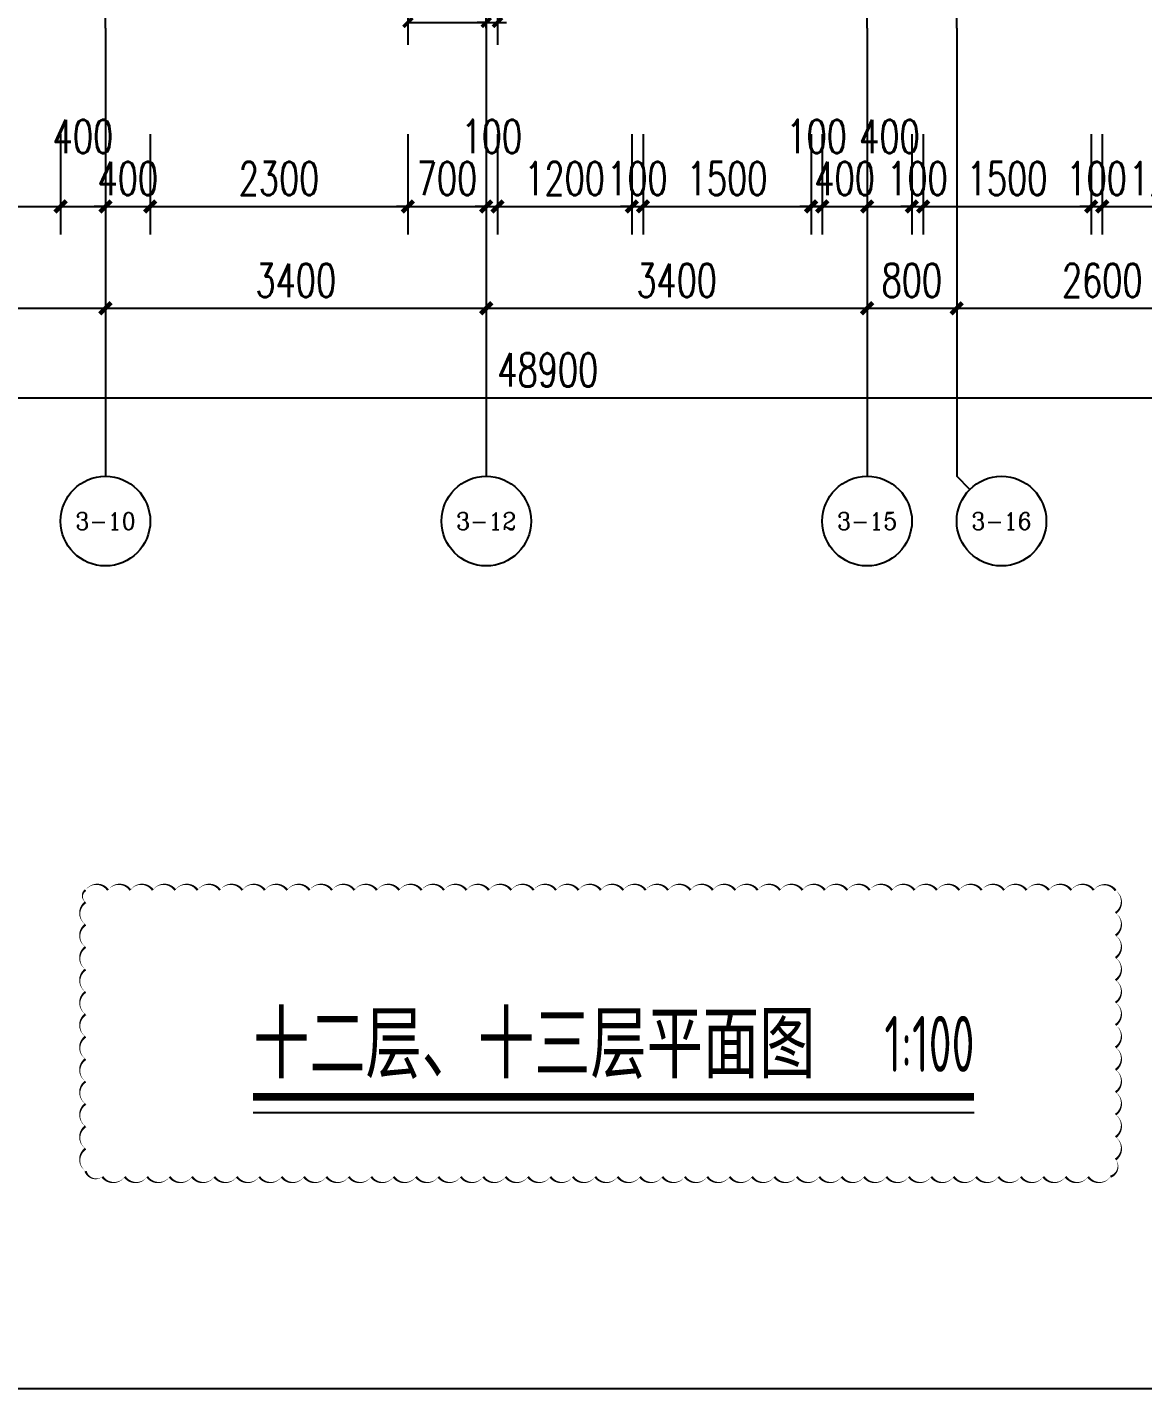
# Model space of a CAD drawing. Extents: x -129588 to 17450, y 1144 to 109436.
# Drawn here: x -24412 to -14453, y 1144 to 13299 of the extents above; entities that cross this region are included whole.
import ezdxf
from ezdxf.enums import TextEntityAlignment as Align

# ---------------------------------------------------------------- set-up
doc = ezdxf.new("R2010")
doc.units = 0
doc.header["$LTSCALE"] = 1000
doc.header["$MEASUREMENT"] = 0
for name, color, linetype in [('A-第三道尺寸线', 105, 'Continuous'), ('AXIS', 3, 'Continuous'), ('AXIS_TEXT', 7, 'Continuous'), ('DIM_SYMB', 3, 'Continuous'), ('DOTE', 16, 'Continuous'), ('PUB_TEXT', 7, 'Continuous')]:
    doc.layers.add(name, color=color, linetype=linetype)
doc.layers.add('A-第四道尺寸线(线脚尺寸)', color=105, linetype='Continuous', lineweight=5)
doc.layers.add('Q0408', color=131, linetype='Continuous', plot=False)
doc.styles.add('_TCH_AXIS', font='COMPLEX', dxfattribs={"bigfont": 'GBCBIG'})
doc.styles.add('_TCH_DIM_T3', font='SIMPLEX.shx', dxfattribs={"width": 0.705882, "bigfont": 'GBCBIG.shx'})
doc.styles.add('COMPLEX', font='COMPLEX')
doc.styles.get("Standard").update_dxf_attribs({"font": 'gbenor.shx', "width": 0.7, "bigfont": 'gbcbig.shx'})
doc.styles.add('黑体', font='simhei.ttf', dxfattribs={"width": 0.7})
doc.dimstyles.new('_TCH_ARCH&&100', dxfattribs={"dimtxt": 297.5, "dimasz": 100, "dimexe": 250, "dimexo": 300, "dimgap": 100, "dimtad": 1, "dimdec": 0, "dimzin": 0, "dimdsep": 46, "dimtxsty": '_TCH_DIM_T3', "dimblk": 'ARCHTICK', "dimcen": 0.09, "dimclrt": 7, "dimazin": 2, "dimtfac": 1, "dimtdec": 0, "dimtix": 1, "dimtmove": 2, "dimatfit": 3, "dimfxl": 0, "dimtolj": 1, "dimtzin": 0, "dimarcsym": 0})
doc.dimstyles.new('_TCH_ARCH&&80', dxfattribs={"dimtxt": 238, "dimasz": 80, "dimexe": 200, "dimexo": 240, "dimgap": 80, "dimtad": 1, "dimdec": 0, "dimzin": 0, "dimdsep": 46, "dimtxsty": '_TCH_DIM_T3', "dimblk": 'ARCHTICK', "dimcen": 0.09, "dimclrt": 7, "dimazin": 2, "dimtfac": 1, "dimtdec": 0, "dimtix": 1, "dimtmove": 2, "dimatfit": 3, "dimfxl": 0, "dimtolj": 1, "dimtzin": 0, "dimarcsym": 0})

# ---------------------------------------------------------------- blocks, each defined once
blk = doc.blocks.new('zhouxianssceng0329')
at = {"layer": 'DOTE'}
for p, q in [((-23714, 132090), (-23714, 156469)), ((-20314, 132090), (-20314, 143398)), ((-16914, 132090), (-16914, 143398)), ((-16114, 132090), (-16114, 143398))]:
    blk.add_line(p, q, dxfattribs=at)
blk = doc.blocks.new('_ArchTick')
at = {"color": 0, "linetype": 'ByBlock', "const_width": 0.4}
blk.add_lwpolyline([(-0.5, -0.5), (0.5, 0.5)], dxfattribs=at)
blk = doc.blocks.new('*D1627')
at = {"layer": 'A-第四道尺寸线(线脚尺寸)', "color": 0, "lineweight": -2, "transparency": 16777216}
for p, q in [((-20314, 13758), (-20314, 13142)), ((-20214, 13758), (-20214, 13142)), ((-20314, 13342), (-20394, 13342)), ((-20314, 13342), (-20214, 13342)), ((-20214, 13342), (-20134, 13342))]:
    blk.add_line(p, q, dxfattribs=at)
at = {"layer": 'Defpoints', "color": 0, "transparency": 16777216}
for p in [(-20314, 13998), (-20214, 13998), (-20214, 13342)]:
    blk.add_point(p, dxfattribs=at)
at = {"layer": 'A-第四道尺寸线(线脚尺寸)', "color": 0, "lineweight": -2, "transparency": 16777216, "xscale": 80, "yscale": 80, "zscale": 80}
blk.add_blockref('_ArchTick', (-20314, 13342), dxfattribs=at)
at = {"layer": 'A-第四道尺寸线(线脚尺寸)', "color": 0, "lineweight": -2, "transparency": 16777216, "xscale": 80, "yscale": 80, "zscale": 80, "rotation": 180}
blk.add_blockref('_ArchTick', (-20214, 13342), dxfattribs=at)
at = {"layer": 'A-第四道尺寸线(线脚尺寸)', "color": 7, "transparency": 16777216, "insert": (-19994, 13562), "char_height": 238, "attachment_point": 5, "style": '_TCH_DIM_T3'}
blk.add_mtext('\\A1;100', dxfattribs=at)
blk = doc.blocks.new('*D1628')
at = {"layer": 'A-第四道尺寸线(线脚尺寸)', "color": 0, "lineweight": -2, "transparency": 16777216}
for p, q in [((-21014, 13758), (-21014, 13142)), ((-20314, 13758), (-20314, 13142)), ((-21014, 13342), (-20314, 13342))]:
    blk.add_line(p, q, dxfattribs=at)
at = {"layer": 'Defpoints', "color": 0, "transparency": 16777216}
for p in [(-21014, 13998), (-20314, 13998), (-20314, 13342)]:
    blk.add_point(p, dxfattribs=at)
at = {"layer": 'A-第四道尺寸线(线脚尺寸)', "color": 0, "lineweight": -2, "transparency": 16777216, "xscale": 80, "yscale": 80, "zscale": 80, "rotation": 180}
blk.add_blockref('_ArchTick', (-21014, 13342), dxfattribs=at)
at = {"layer": 'A-第四道尺寸线(线脚尺寸)', "color": 0, "lineweight": -2, "transparency": 16777216, "xscale": 80, "yscale": 80, "zscale": 80}
blk.add_blockref('_ArchTick', (-20314, 13342), dxfattribs=at)
at = {"layer": 'A-第四道尺寸线(线脚尺寸)', "color": 7, "transparency": 16777216, "insert": (-20664, 13541), "char_height": 238, "attachment_point": 5, "style": '_TCH_DIM_T3'}
blk.add_mtext('\\A1;700', dxfattribs=at)
blk = doc.blocks.new('*D565')
at = {"layer": 'A-第三道尺寸线', "color": 0, "lineweight": -2, "transparency": 16777216}
for p, q in [((-14814, 12343), (-14814, 11449)), ((-13614, 12343), (-13614, 11449)), ((-14814, 11699), (-13614, 11699))]:
    blk.add_line(p, q, dxfattribs=at)
at = {"layer": 'Defpoints', "color": 0, "transparency": 16777216}
for p in [(-14814, 12643), (-13614, 12643), (-13614, 11699)]:
    blk.add_point(p, dxfattribs=at)
at = {"layer": 'A-第三道尺寸线', "color": 0, "lineweight": -2, "transparency": 16777216, "xscale": 100, "yscale": 100, "zscale": 100, "rotation": 180}
blk.add_blockref('_ArchTick', (-14814, 11699), dxfattribs=at)
at = {"layer": 'A-第三道尺寸线', "color": 0, "lineweight": -2, "transparency": 16777216, "xscale": 100, "yscale": 100, "zscale": 100}
blk.add_blockref('_ArchTick', (-13614, 11699), dxfattribs=at)
at = {"layer": 'A-第三道尺寸线', "color": 7, "transparency": 16777216, "insert": (-14214, 11948), "char_height": 297.5, "attachment_point": 5, "style": '_TCH_DIM_T3'}
blk.add_mtext('\\A1;1200', dxfattribs=at)
blk = doc.blocks.new('*D566')
at = {"layer": 'A-第三道尺寸线', "color": 0, "lineweight": -2, "transparency": 16777216}
for p, q in [((-14914, 12343), (-14914, 11449)), ((-14814, 12343), (-14814, 11449)), ((-14914, 11699), (-15014, 11699)), ((-14914, 11699), (-14814, 11699)), ((-14814, 11699), (-14714, 11699))]:
    blk.add_line(p, q, dxfattribs=at)
at = {"layer": 'Defpoints', "color": 0, "transparency": 16777216}
for p in [(-14914, 12643), (-14814, 12643), (-14814, 11699)]:
    blk.add_point(p, dxfattribs=at)
at = {"layer": 'A-第三道尺寸线', "color": 0, "lineweight": -2, "transparency": 16777216, "xscale": 100, "yscale": 100, "zscale": 100}
blk.add_blockref('_ArchTick', (-14914, 11699), dxfattribs=at)
at = {"layer": 'A-第三道尺寸线', "color": 0, "lineweight": -2, "transparency": 16777216, "xscale": 100, "yscale": 100, "zscale": 100, "rotation": 180}
blk.add_blockref('_ArchTick', (-14814, 11699), dxfattribs=at)
at = {"layer": 'A-第三道尺寸线', "color": 7, "transparency": 16777216, "insert": (-14864, 11948), "char_height": 297.5, "attachment_point": 5, "style": '_TCH_DIM_T3'}
blk.add_mtext('\\A1;100', dxfattribs=at)
blk = doc.blocks.new('*D567')
at = {"layer": 'A-第三道尺寸线', "color": 0, "lineweight": -2, "transparency": 16777216}
for p, q in [((-16414, 12343), (-16414, 11449)), ((-14914, 12343), (-14914, 11449)), ((-16414, 11699), (-14914, 11699))]:
    blk.add_line(p, q, dxfattribs=at)
at = {"layer": 'Defpoints', "color": 0, "transparency": 16777216}
for p in [(-16414, 12643), (-14914, 12643), (-14914, 11699)]:
    blk.add_point(p, dxfattribs=at)
at = {"layer": 'A-第三道尺寸线', "color": 0, "lineweight": -2, "transparency": 16777216, "xscale": 100, "yscale": 100, "zscale": 100, "rotation": 180}
blk.add_blockref('_ArchTick', (-16414, 11699), dxfattribs=at)
at = {"layer": 'A-第三道尺寸线', "color": 0, "lineweight": -2, "transparency": 16777216, "xscale": 100, "yscale": 100, "zscale": 100}
blk.add_blockref('_ArchTick', (-14914, 11699), dxfattribs=at)
at = {"layer": 'A-第三道尺寸线', "color": 7, "transparency": 16777216, "insert": (-15664, 11948), "char_height": 297.5, "attachment_point": 5, "style": '_TCH_DIM_T3'}
blk.add_mtext('\\A1;1500', dxfattribs=at)
blk = doc.blocks.new('*D568')
at = {"layer": 'A-第三道尺寸线', "color": 0, "lineweight": -2, "transparency": 16777216}
for p, q in [((-16514, 12343), (-16514, 11449)), ((-16414, 12343), (-16414, 11449)), ((-16514, 11699), (-16614, 11699)), ((-16514, 11699), (-16414, 11699)), ((-16414, 11699), (-16314, 11699))]:
    blk.add_line(p, q, dxfattribs=at)
at = {"layer": 'Defpoints', "color": 0, "transparency": 16777216}
for p in [(-16514, 12643), (-16414, 12643), (-16414, 11699)]:
    blk.add_point(p, dxfattribs=at)
at = {"layer": 'A-第三道尺寸线', "color": 0, "lineweight": -2, "transparency": 16777216, "xscale": 100, "yscale": 100, "zscale": 100}
blk.add_blockref('_ArchTick', (-16514, 11699), dxfattribs=at)
at = {"layer": 'A-第三道尺寸线', "color": 0, "lineweight": -2, "transparency": 16777216, "xscale": 100, "yscale": 100, "zscale": 100, "rotation": 180}
blk.add_blockref('_ArchTick', (-16414, 11699), dxfattribs=at)
at = {"layer": 'A-第三道尺寸线', "color": 7, "transparency": 16777216, "insert": (-16464, 11948), "char_height": 297.5, "attachment_point": 5, "style": '_TCH_DIM_T3'}
blk.add_mtext('\\A1;100', dxfattribs=at)
blk = doc.blocks.new('*D569')
at = {"layer": 'A-第三道尺寸线', "color": 0, "lineweight": -2, "transparency": 16777216}
for p, q in [((-16914, 12343), (-16914, 11449)), ((-16514, 12343), (-16514, 11449)), ((-16914, 11699), (-16514, 11699))]:
    blk.add_line(p, q, dxfattribs=at)
at = {"layer": 'Defpoints', "color": 0, "transparency": 16777216}
for p in [(-16914, 12643), (-16514, 12643), (-16514, 11699)]:
    blk.add_point(p, dxfattribs=at)
at = {"layer": 'A-第三道尺寸线', "color": 0, "lineweight": -2, "transparency": 16777216, "xscale": 100, "yscale": 100, "zscale": 100, "rotation": 180}
blk.add_blockref('_ArchTick', (-16914, 11699), dxfattribs=at)
at = {"layer": 'A-第三道尺寸线', "color": 0, "lineweight": -2, "transparency": 16777216, "xscale": 100, "yscale": 100, "zscale": 100}
blk.add_blockref('_ArchTick', (-16514, 11699), dxfattribs=at)
at = {"layer": 'A-第三道尺寸线', "color": 7, "transparency": 16777216, "insert": (-16714, 12324), "char_height": 297.5, "attachment_point": 5, "style": '_TCH_DIM_T3'}
blk.add_mtext('\\A1;400', dxfattribs=at)
blk = doc.blocks.new('*D570')
at = {"layer": 'A-第三道尺寸线', "color": 0, "lineweight": -2, "transparency": 16777216}
for p, q in [((-17314, 12343), (-17314, 11449)), ((-16914, 12343), (-16914, 11449)), ((-17314, 11699), (-17414, 11699)), ((-17314, 11699), (-16914, 11699)), ((-16914, 11699), (-16814, 11699))]:
    blk.add_line(p, q, dxfattribs=at)
at = {"layer": 'Defpoints', "color": 0, "transparency": 16777216}
for p in [(-17314, 12643), (-16914, 12643), (-16914, 11699)]:
    blk.add_point(p, dxfattribs=at)
at = {"layer": 'A-第三道尺寸线', "color": 0, "lineweight": -2, "transparency": 16777216, "xscale": 100, "yscale": 100, "zscale": 100}
blk.add_blockref('_ArchTick', (-17314, 11699), dxfattribs=at)
at = {"layer": 'A-第三道尺寸线', "color": 0, "lineweight": -2, "transparency": 16777216, "xscale": 100, "yscale": 100, "zscale": 100, "rotation": 180}
blk.add_blockref('_ArchTick', (-16914, 11699), dxfattribs=at)
at = {"layer": 'A-第三道尺寸线', "color": 7, "transparency": 16777216, "insert": (-17114, 11948), "char_height": 297.5, "attachment_point": 5, "style": '_TCH_DIM_T3'}
blk.add_mtext('\\A1;400', dxfattribs=at)
blk = doc.blocks.new('*D571')
at = {"layer": 'A-第三道尺寸线', "color": 0, "lineweight": -2, "transparency": 16777216}
for p, q in [((-17414, 12343), (-17414, 11449)), ((-17314, 12343), (-17314, 11449)), ((-17414, 11699), (-17514, 11699)), ((-17414, 11699), (-17314, 11699)), ((-17314, 11699), (-17214, 11699))]:
    blk.add_line(p, q, dxfattribs=at)
at = {"layer": 'Defpoints', "color": 0, "transparency": 16777216}
for p in [(-17414, 12643), (-17314, 12643), (-17314, 11699)]:
    blk.add_point(p, dxfattribs=at)
at = {"layer": 'A-第三道尺寸线', "color": 0, "lineweight": -2, "transparency": 16777216, "xscale": 100, "yscale": 100, "zscale": 100}
blk.add_blockref('_ArchTick', (-17414, 11699), dxfattribs=at)
at = {"layer": 'A-第三道尺寸线', "color": 0, "lineweight": -2, "transparency": 16777216, "xscale": 100, "yscale": 100, "zscale": 100, "rotation": 180}
blk.add_blockref('_ArchTick', (-17314, 11699), dxfattribs=at)
at = {"layer": 'A-第三道尺寸线', "color": 7, "transparency": 16777216, "insert": (-17364, 12324), "char_height": 297.5, "attachment_point": 5, "style": '_TCH_DIM_T3'}
blk.add_mtext('\\A1;100', dxfattribs=at)
blk = doc.blocks.new('*D572')
at = {"layer": 'A-第三道尺寸线', "color": 0, "lineweight": -2, "transparency": 16777216}
for p, q in [((-18914, 12343), (-18914, 11449)), ((-17414, 12343), (-17414, 11449)), ((-18914, 11699), (-17414, 11699))]:
    blk.add_line(p, q, dxfattribs=at)
at = {"layer": 'Defpoints', "color": 0, "transparency": 16777216}
for p in [(-18914, 12643), (-17414, 12643), (-17414, 11699)]:
    blk.add_point(p, dxfattribs=at)
at = {"layer": 'A-第三道尺寸线', "color": 0, "lineweight": -2, "transparency": 16777216, "xscale": 100, "yscale": 100, "zscale": 100, "rotation": 180}
blk.add_blockref('_ArchTick', (-18914, 11699), dxfattribs=at)
at = {"layer": 'A-第三道尺寸线', "color": 0, "lineweight": -2, "transparency": 16777216, "xscale": 100, "yscale": 100, "zscale": 100}
blk.add_blockref('_ArchTick', (-17414, 11699), dxfattribs=at)
at = {"layer": 'A-第三道尺寸线', "color": 7, "transparency": 16777216, "insert": (-18164, 11948), "char_height": 297.5, "attachment_point": 5, "style": '_TCH_DIM_T3'}
blk.add_mtext('\\A1;1500', dxfattribs=at)
blk = doc.blocks.new('*D573')
at = {"layer": 'A-第三道尺寸线', "color": 0, "lineweight": -2, "transparency": 16777216}
for p, q in [((-19014, 12343), (-19014, 11449)), ((-18914, 12343), (-18914, 11449)), ((-19014, 11699), (-19114, 11699)), ((-19014, 11699), (-18914, 11699)), ((-18914, 11699), (-18814, 11699))]:
    blk.add_line(p, q, dxfattribs=at)
at = {"layer": 'Defpoints', "color": 0, "transparency": 16777216}
for p in [(-19014, 12643), (-18914, 12643), (-18914, 11699)]:
    blk.add_point(p, dxfattribs=at)
at = {"layer": 'A-第三道尺寸线', "color": 0, "lineweight": -2, "transparency": 16777216, "xscale": 100, "yscale": 100, "zscale": 100}
blk.add_blockref('_ArchTick', (-19014, 11699), dxfattribs=at)
at = {"layer": 'A-第三道尺寸线', "color": 0, "lineweight": -2, "transparency": 16777216, "xscale": 100, "yscale": 100, "zscale": 100, "rotation": 180}
blk.add_blockref('_ArchTick', (-18914, 11699), dxfattribs=at)
at = {"layer": 'A-第三道尺寸线', "color": 7, "transparency": 16777216, "insert": (-18964, 11948), "char_height": 297.5, "attachment_point": 5, "style": '_TCH_DIM_T3'}
blk.add_mtext('\\A1;100', dxfattribs=at)
blk = doc.blocks.new('*D574')
at = {"layer": 'A-第三道尺寸线', "color": 0, "lineweight": -2, "transparency": 16777216}
for p, q in [((-20214, 12343), (-20214, 11449)), ((-19014, 12343), (-19014, 11449)), ((-20214, 11699), (-19014, 11699))]:
    blk.add_line(p, q, dxfattribs=at)
at = {"layer": 'Defpoints', "color": 0, "transparency": 16777216}
for p in [(-20214, 12643), (-19014, 12643), (-19014, 11699)]:
    blk.add_point(p, dxfattribs=at)
at = {"layer": 'A-第三道尺寸线', "color": 0, "lineweight": -2, "transparency": 16777216, "xscale": 100, "yscale": 100, "zscale": 100, "rotation": 180}
blk.add_blockref('_ArchTick', (-20214, 11699), dxfattribs=at)
at = {"layer": 'A-第三道尺寸线', "color": 0, "lineweight": -2, "transparency": 16777216, "xscale": 100, "yscale": 100, "zscale": 100}
blk.add_blockref('_ArchTick', (-19014, 11699), dxfattribs=at)
at = {"layer": 'A-第三道尺寸线', "color": 7, "transparency": 16777216, "insert": (-19614, 11948), "char_height": 297.5, "attachment_point": 5, "style": '_TCH_DIM_T3'}
blk.add_mtext('\\A1;1200', dxfattribs=at)
blk = doc.blocks.new('*D575')
at = {"layer": 'A-第三道尺寸线', "color": 0, "lineweight": -2, "transparency": 16777216}
for p, q in [((-20314, 12343), (-20314, 11449)), ((-20214, 12343), (-20214, 11449)), ((-20314, 11699), (-20414, 11699)), ((-20314, 11699), (-20214, 11699)), ((-20214, 11699), (-20114, 11699))]:
    blk.add_line(p, q, dxfattribs=at)
at = {"layer": 'Defpoints', "color": 0, "transparency": 16777216}
for p in [(-20314, 12643), (-20214, 12643), (-20214, 11699)]:
    blk.add_point(p, dxfattribs=at)
at = {"layer": 'A-第三道尺寸线', "color": 0, "lineweight": -2, "transparency": 16777216, "xscale": 100, "yscale": 100, "zscale": 100}
blk.add_blockref('_ArchTick', (-20314, 11699), dxfattribs=at)
at = {"layer": 'A-第三道尺寸线', "color": 0, "lineweight": -2, "transparency": 16777216, "xscale": 100, "yscale": 100, "zscale": 100, "rotation": 180}
blk.add_blockref('_ArchTick', (-20214, 11699), dxfattribs=at)
at = {"layer": 'A-第三道尺寸线', "color": 7, "transparency": 16777216, "insert": (-20264, 12324), "char_height": 297.5, "attachment_point": 5, "style": '_TCH_DIM_T3'}
blk.add_mtext('\\A1;100', dxfattribs=at)
blk = doc.blocks.new('*D576')
at = {"layer": 'A-第三道尺寸线', "color": 0, "lineweight": -2, "transparency": 16777216}
for p, q in [((-21014, 12343), (-21014, 11449)), ((-20314, 12343), (-20314, 11449)), ((-21014, 11699), (-21114, 11699)), ((-21014, 11699), (-20314, 11699)), ((-20314, 11699), (-20214, 11699))]:
    blk.add_line(p, q, dxfattribs=at)
at = {"layer": 'Defpoints', "color": 0, "transparency": 16777216}
for p in [(-21014, 12643), (-20314, 12643), (-20314, 11699)]:
    blk.add_point(p, dxfattribs=at)
at = {"layer": 'A-第三道尺寸线', "color": 0, "lineweight": -2, "transparency": 16777216, "xscale": 100, "yscale": 100, "zscale": 100}
blk.add_blockref('_ArchTick', (-21014, 11699), dxfattribs=at)
at = {"layer": 'A-第三道尺寸线', "color": 0, "lineweight": -2, "transparency": 16777216, "xscale": 100, "yscale": 100, "zscale": 100, "rotation": 180}
blk.add_blockref('_ArchTick', (-20314, 11699), dxfattribs=at)
at = {"layer": 'A-第三道尺寸线', "color": 7, "transparency": 16777216, "insert": (-20664, 11948), "char_height": 297.5, "attachment_point": 5, "style": '_TCH_DIM_T3'}
blk.add_mtext('\\A1;700', dxfattribs=at)
blk = doc.blocks.new('*D577')
at = {"layer": 'A-第三道尺寸线', "color": 0, "lineweight": -2, "transparency": 16777216}
for p, q in [((-23314, 12343), (-23314, 11449)), ((-21014, 12343), (-21014, 11449)), ((-23314, 11699), (-21014, 11699))]:
    blk.add_line(p, q, dxfattribs=at)
at = {"layer": 'Defpoints', "color": 0, "transparency": 16777216}
for p in [(-23314, 12643), (-21014, 12643), (-21014, 11699)]:
    blk.add_point(p, dxfattribs=at)
at = {"layer": 'A-第三道尺寸线', "color": 0, "lineweight": -2, "transparency": 16777216, "xscale": 100, "yscale": 100, "zscale": 100, "rotation": 180}
blk.add_blockref('_ArchTick', (-23314, 11699), dxfattribs=at)
at = {"layer": 'A-第三道尺寸线', "color": 0, "lineweight": -2, "transparency": 16777216, "xscale": 100, "yscale": 100, "zscale": 100}
blk.add_blockref('_ArchTick', (-21014, 11699), dxfattribs=at)
at = {"layer": 'A-第三道尺寸线', "color": 7, "transparency": 16777216, "insert": (-22164, 11948), "char_height": 297.5, "attachment_point": 5, "style": '_TCH_DIM_T3'}
blk.add_mtext('\\A1;2300', dxfattribs=at)
blk = doc.blocks.new('*D578')
at = {"layer": 'A-第三道尺寸线', "color": 0, "lineweight": -2, "transparency": 16777216}
for p, q in [((-23714, 12343), (-23714, 11449)), ((-23314, 12343), (-23314, 11449)), ((-23714, 11699), (-23814, 11699)), ((-23714, 11699), (-23314, 11699)), ((-23314, 11699), (-23214, 11699))]:
    blk.add_line(p, q, dxfattribs=at)
at = {"layer": 'Defpoints', "color": 0, "transparency": 16777216}
for p in [(-23714, 12643), (-23314, 12643), (-23314, 11699)]:
    blk.add_point(p, dxfattribs=at)
at = {"layer": 'A-第三道尺寸线', "color": 0, "lineweight": -2, "transparency": 16777216, "xscale": 100, "yscale": 100, "zscale": 100}
blk.add_blockref('_ArchTick', (-23714, 11699), dxfattribs=at)
at = {"layer": 'A-第三道尺寸线', "color": 0, "lineweight": -2, "transparency": 16777216, "xscale": 100, "yscale": 100, "zscale": 100, "rotation": 180}
blk.add_blockref('_ArchTick', (-23314, 11699), dxfattribs=at)
at = {"layer": 'A-第三道尺寸线', "color": 7, "transparency": 16777216, "insert": (-23514, 11948), "char_height": 297.5, "attachment_point": 5, "style": '_TCH_DIM_T3'}
blk.add_mtext('\\A1;400', dxfattribs=at)
blk = doc.blocks.new('*D579')
at = {"layer": 'A-第三道尺寸线', "color": 0, "lineweight": -2, "transparency": 16777216}
for p, q in [((-24114, 12343), (-24114, 11449)), ((-23714, 12343), (-23714, 11449)), ((-24114, 11699), (-23714, 11699))]:
    blk.add_line(p, q, dxfattribs=at)
at = {"layer": 'Defpoints', "color": 0, "transparency": 16777216}
for p in [(-24114, 12643), (-23714, 12643), (-23714, 11699)]:
    blk.add_point(p, dxfattribs=at)
at = {"layer": 'A-第三道尺寸线', "color": 0, "lineweight": -2, "transparency": 16777216, "xscale": 100, "yscale": 100, "zscale": 100, "rotation": 180}
blk.add_blockref('_ArchTick', (-24114, 11699), dxfattribs=at)
at = {"layer": 'A-第三道尺寸线', "color": 0, "lineweight": -2, "transparency": 16777216, "xscale": 100, "yscale": 100, "zscale": 100}
blk.add_blockref('_ArchTick', (-23714, 11699), dxfattribs=at)
at = {"layer": 'A-第三道尺寸线', "color": 7, "transparency": 16777216, "insert": (-23914, 12324), "char_height": 297.5, "attachment_point": 5, "style": '_TCH_DIM_T3'}
blk.add_mtext('\\A1;400', dxfattribs=at)
blk = doc.blocks.new('*D580')
at = {"layer": 'A-第三道尺寸线', "color": 0, "lineweight": -2, "transparency": 16777216}
for p, q in [((-26414, 12343), (-26414, 11449)), ((-24114, 12343), (-24114, 11449)), ((-26414, 11699), (-24114, 11699))]:
    blk.add_line(p, q, dxfattribs=at)
at = {"layer": 'Defpoints', "color": 0, "transparency": 16777216}
for p in [(-26414, 12643), (-24114, 12643), (-24114, 11699)]:
    blk.add_point(p, dxfattribs=at)
at = {"layer": 'A-第三道尺寸线', "color": 0, "lineweight": -2, "transparency": 16777216, "xscale": 100, "yscale": 100, "zscale": 100, "rotation": 180}
blk.add_blockref('_ArchTick', (-26414, 11699), dxfattribs=at)
at = {"layer": 'A-第三道尺寸线', "color": 0, "lineweight": -2, "transparency": 16777216, "xscale": 100, "yscale": 100, "zscale": 100}
blk.add_blockref('_ArchTick', (-24114, 11699), dxfattribs=at)
at = {"layer": 'A-第三道尺寸线', "color": 7, "transparency": 16777216, "insert": (-25264, 11948), "char_height": 297.5, "attachment_point": 5, "style": '_TCH_DIM_T3'}
blk.add_mtext('\\A1;2300', dxfattribs=at)
blk = doc.blocks.new('*D961')
at = {"layer": 'AXIS', "color": 0, "lineweight": -2, "transparency": 16777216}
for p, q in [((-27114, 12990), (-27114, 10540)), ((-23714, 12990), (-23714, 10540)), ((-27114, 10790), (-23714, 10790))]:
    blk.add_line(p, q, dxfattribs=at)
at = {"layer": 'Defpoints', "color": 0, "transparency": 16777216}
for p in [(-27114, 13290), (-23714, 13290), (-23714, 10790)]:
    blk.add_point(p, dxfattribs=at)
at = {"layer": 'AXIS', "color": 0, "lineweight": -2, "transparency": 16777216, "xscale": 100, "yscale": 100, "zscale": 100, "rotation": 180}
blk.add_blockref('_ArchTick', (-27114, 10790), dxfattribs=at)
at = {"layer": 'AXIS', "color": 0, "lineweight": -2, "transparency": 16777216, "xscale": 100, "yscale": 100, "zscale": 100}
blk.add_blockref('_ArchTick', (-23714, 10790), dxfattribs=at)
at = {"layer": 'AXIS', "color": 7, "transparency": 16777216, "insert": (-25414, 11039), "char_height": 297.5, "attachment_point": 5, "style": '_TCH_DIM_T3'}
blk.add_mtext('\\A1;3400', dxfattribs=at)
blk = doc.blocks.new('*D962')
at = {"layer": 'AXIS', "color": 0, "lineweight": -2, "transparency": 16777216}
for p, q in [((-23714, 12990), (-23714, 10540)), ((-20314, 12990), (-20314, 10540)), ((-23714, 10790), (-20314, 10790))]:
    blk.add_line(p, q, dxfattribs=at)
at = {"layer": 'Defpoints', "color": 0, "transparency": 16777216}
for p in [(-23714, 13290), (-20314, 13290), (-20314, 10790)]:
    blk.add_point(p, dxfattribs=at)
at = {"layer": 'AXIS', "color": 0, "lineweight": -2, "transparency": 16777216, "xscale": 100, "yscale": 100, "zscale": 100, "rotation": 180}
blk.add_blockref('_ArchTick', (-23714, 10790), dxfattribs=at)
at = {"layer": 'AXIS', "color": 0, "lineweight": -2, "transparency": 16777216, "xscale": 100, "yscale": 100, "zscale": 100}
blk.add_blockref('_ArchTick', (-20314, 10790), dxfattribs=at)
at = {"layer": 'AXIS', "color": 7, "transparency": 16777216, "insert": (-22014, 11039), "char_height": 297.5, "attachment_point": 5, "style": '_TCH_DIM_T3'}
blk.add_mtext('\\A1;3400', dxfattribs=at)
blk = doc.blocks.new('*D963')
at = {"layer": 'AXIS', "color": 0, "lineweight": -2, "transparency": 16777216}
for p, q in [((-20314, 12990), (-20314, 10540)), ((-16914, 12990), (-16914, 10540)), ((-20314, 10790), (-16914, 10790))]:
    blk.add_line(p, q, dxfattribs=at)
at = {"layer": 'Defpoints', "color": 0, "transparency": 16777216}
for p in [(-20314, 13290), (-16914, 13290), (-16914, 10790)]:
    blk.add_point(p, dxfattribs=at)
at = {"layer": 'AXIS', "color": 0, "lineweight": -2, "transparency": 16777216, "xscale": 100, "yscale": 100, "zscale": 100, "rotation": 180}
blk.add_blockref('_ArchTick', (-20314, 10790), dxfattribs=at)
at = {"layer": 'AXIS', "color": 0, "lineweight": -2, "transparency": 16777216, "xscale": 100, "yscale": 100, "zscale": 100}
blk.add_blockref('_ArchTick', (-16914, 10790), dxfattribs=at)
at = {"layer": 'AXIS', "color": 7, "transparency": 16777216, "insert": (-18614, 11039), "char_height": 297.5, "attachment_point": 5, "style": '_TCH_DIM_T3'}
blk.add_mtext('\\A1;3400', dxfattribs=at)
blk = doc.blocks.new('*D964')
at = {"layer": 'AXIS', "color": 0, "lineweight": -2, "transparency": 16777216}
for p, q in [((-16914, 12990), (-16914, 10540)), ((-16114, 12990), (-16114, 10540)), ((-16914, 10790), (-16114, 10790))]:
    blk.add_line(p, q, dxfattribs=at)
at = {"layer": 'Defpoints', "color": 0, "transparency": 16777216}
for p in [(-16914, 13290), (-16114, 13290), (-16114, 10790)]:
    blk.add_point(p, dxfattribs=at)
at = {"layer": 'AXIS', "color": 0, "lineweight": -2, "transparency": 16777216, "xscale": 100, "yscale": 100, "zscale": 100, "rotation": 180}
blk.add_blockref('_ArchTick', (-16914, 10790), dxfattribs=at)
at = {"layer": 'AXIS', "color": 0, "lineweight": -2, "transparency": 16777216, "xscale": 100, "yscale": 100, "zscale": 100}
blk.add_blockref('_ArchTick', (-16114, 10790), dxfattribs=at)
at = {"layer": 'AXIS', "color": 7, "transparency": 16777216, "insert": (-16514, 11039), "char_height": 297.5, "attachment_point": 5, "style": '_TCH_DIM_T3'}
blk.add_mtext('\\A1;800', dxfattribs=at)
blk = doc.blocks.new('*D965')
at = {"layer": 'AXIS', "color": 0, "lineweight": -2, "transparency": 16777216}
for p, q in [((-16114, 12990), (-16114, 10540)), ((-13514, 12990), (-13514, 10540)), ((-16114, 10790), (-13514, 10790))]:
    blk.add_line(p, q, dxfattribs=at)
at = {"layer": 'Defpoints', "color": 0, "transparency": 16777216}
for p in [(-16114, 13290), (-13514, 13290), (-13514, 10790)]:
    blk.add_point(p, dxfattribs=at)
at = {"layer": 'AXIS', "color": 0, "lineweight": -2, "transparency": 16777216, "xscale": 100, "yscale": 100, "zscale": 100, "rotation": 180}
blk.add_blockref('_ArchTick', (-16114, 10790), dxfattribs=at)
at = {"layer": 'AXIS', "color": 0, "lineweight": -2, "transparency": 16777216, "xscale": 100, "yscale": 100, "zscale": 100}
blk.add_blockref('_ArchTick', (-13514, 10790), dxfattribs=at)
at = {"layer": 'AXIS', "color": 7, "transparency": 16777216, "insert": (-14814, 11039), "char_height": 297.5, "attachment_point": 5, "style": '_TCH_DIM_T3'}
blk.add_mtext('\\A1;2600', dxfattribs=at)
blk = doc.blocks.new('*D972')
at = {"layer": 'AXIS', "color": 0, "lineweight": -2, "transparency": 16777216}
for p, q in [((-44214, 11149), (-44214, 9740)), ((4686, 11149), (4686, 9740)), ((-44214, 9990), (4686, 9990))]:
    blk.add_line(p, q, dxfattribs=at)
at = {"layer": 'Defpoints', "color": 0, "transparency": 16777216}
for p in [(-44214, 11449), (4686, 11449), (4686, 9990)]:
    blk.add_point(p, dxfattribs=at)
at = {"layer": 'AXIS', "color": 0, "lineweight": -2, "transparency": 16777216, "xscale": 100, "yscale": 100, "zscale": 100, "rotation": 180}
blk.add_blockref('_ArchTick', (-44214, 9990), dxfattribs=at)
at = {"layer": 'AXIS', "color": 0, "lineweight": -2, "transparency": 16777216, "xscale": 100, "yscale": 100, "zscale": 100}
blk.add_blockref('_ArchTick', (4686, 9990), dxfattribs=at)
at = {"layer": 'AXIS', "color": 7, "transparency": 16777216, "insert": (-19764, 10239), "char_height": 297.5, "attachment_point": 5, "style": '_TCH_DIM_T3'}
blk.add_mtext('\\A1;48900', dxfattribs=at)
blk = doc.blocks.new('_AXISO')
blk.add_circle((0, 0), 0.5)
at = {"layer": 'AXIS_TEXT', "style": 'COMPLEX', "width": 1.041667}
blk.add_attdef('A', text='', height=0.56, dxfattribs=at).set_placement((-0.25, -0.28), (0.25, -0.28), align=Align.FIT)
blk = doc.blocks.new('1213fxianjiao0427')
at = {"layer": 'A-第四道尺寸线(线脚尺寸)'}
dim = blk.add_aligned_dim(p1=(-21013.7, 13998.2), p2=(-20313.7, 13998.2), distance=-656.4, dimstyle='_TCH_ARCH&&80', dxfattribs=at)
dim.commit()
dim.dimension.update_dxf_attribs({"geometry": '*D1628', "text_midpoint": (-20663.7, 13540.9)})
dim = blk.add_linear_dim(base=(-20213.7, 13341.9), p1=(-20313.7, 13998.2), p2=(-20213.7, 13998.2), angle=0, dimstyle='_TCH_ARCH&&80', dxfattribs=at)
dim.commit()
dim.dimension.update_dxf_attribs({"geometry": '*D1627', "text_midpoint": (-19993.7, 13561.9), "dimtype": 161})

msp = doc.modelspace()

# ---------------------------------------------------------------- linework, layer by layer
msp.add_lwpolyline([(-57443, 55290), (17450, 55290), (17450, 1144.5), (-57443, 1144.5)], close=True)
at = {"layer": 'AXIS'}
for p, q in [((-23713.7, 13289.9), (-23713.7, 9289.9)), ((-20313.7, 13289.9), (-20313.7, 9289.9)), ((-16913.7, 13289.9), (-16913.7, 9289.9)), ((-16113.7, 13289.9), (-16113.7, 9289.9)), ((-15996.6, 9172.7), (-16113.7, 9289.9))]:
    msp.add_line(p, q, dxfattribs=at)
at = {"layer": 'DIM_SYMB', "const_width": 70}
msp.add_lwpolyline([(-22395.5, 3750.6), (-15959, 3750.6)], dxfattribs=at)
at = {"layer": 'DIM_SYMB'}
msp.add_lwpolyline([(-22395.5, 3610.6), (-15959, 3610.6)], dxfattribs=at)
at = {"layer": 'Q0408'}
msp.add_lwpolyline([(-23891, 5595.8, 0, 20, -0.5205671), (-23691, 5595.8, 0, 20, -0.5205671), (-23491, 5595.8, 0, 20, -0.5205671), (-23291, 5595.8, 0, 20, -0.5205671), (-23091, 5595.8, 0, 20, -0.5205671), (-22891, 5595.8, 0, 20, -0.5205671), (-22691, 5595.8, 0, 20, -0.5205671), (-22491, 5595.8, 0, 20, -0.5205671), (-22291, 5595.8, 0, 20, -0.5205671), (-22091, 5595.8, 0, 20, -0.5205671), (-21891, 5595.8, 0, 20, -0.5205671), (-21691, 5595.8, 0, 20, -0.5205671), (-21491, 5595.8, 0, 20, -0.5205671), (-21291, 5595.8, 0, 20, -0.5205671), (-21091, 5595.8, 0, 20, -0.5205671), (-20891, 5595.8, 0, 20, -0.5205671), (-20691, 5595.8, 0, 20, -0.5205671), (-20491, 5595.8, 0, 20, -0.5205671), (-20291, 5595.8, 0, 20, -0.5205671), (-20091, 5595.8, 0, 20, -0.5205671), (-19891, 5595.8, 0, 20, -0.5205671), (-19691, 5595.8, 0, 20, -0.5205671), (-19491, 5595.8, 0, 20, -0.5205671), (-19291, 5595.8, 0, 20, -0.5205671), (-19091, 5595.8, 0, 20, -0.5205671), (-18891, 5595.8, 0, 20, -0.5205671), (-18691, 5595.8, 0, 20, -0.5205671), (-18491, 5595.8, 0, 20, -0.5205671), (-18291, 5595.8, 0, 20, -0.5205671), (-18091, 5595.8, 0, 20, -0.5205671), (-17891, 5595.8, 0, 20, -0.5205671), (-17691, 5595.8, 0, 20, -0.5205671), (-17491, 5595.8, 0, 20, -0.5205671), (-17291, 5595.8, 0, 20, -0.5205671), (-17091, 5595.8, 0, 20, -0.5205671), (-16891, 5595.8, 0, 20, -0.5205671), (-16691, 5595.8, 0, 20, -0.5205671), (-16491, 5595.8, 0, 20, -0.5205671), (-16291, 5595.8, 0, 20, -0.5205671), (-16091, 5595.8, 0, 20, -0.5205671), (-15891, 5595.8, 0, 20, -0.5205671), (-15691, 5595.8, 0, 20, -0.5205671), (-15491, 5595.8, 0, 20, -0.5205671), (-15291, 5595.8, 0, 20, -0.5205671), (-15091, 5595.8, 0, 20, -0.5205671), (-14891, 5595.8, 0, 20, -0.5205671), (-14695.3, 5591.5, 0, 20, -0.5205671), (-14695.3, 5391.5, 0, 20, -0.5205671), (-14695.3, 5191.5, 0, 20, -0.5205671), (-14695.3, 4991.5, 0, 20, -0.5205671), (-14695.3, 4791.5, 0, 20, -0.5205671), (-14695.3, 4591.5, 0, 20, -0.5205671), (-14695.3, 4391.5, 0, 20, -0.5205671), (-14695.3, 4191.5, 0, 20, -0.5205671), (-14695.3, 3991.5, 0, 20, -0.5205671), (-14695.3, 3791.5, 0, 20, -0.5205671), (-14695.3, 3591.5, 0, 20, -0.5205671), (-14695.3, 3391.5, 0, 20, -0.5205671), (-14695.3, 3191.5, 0, 20, -0.5205671), (-14741.1, 3037.4, 0, 20, -0.5205671), (-14941.1, 3037.4, 0, 20, -0.5205671), (-15141.1, 3037.4, 0, 20, -0.5205671), (-15341.1, 3037.4, 0, 20, -0.5205671), (-15541.1, 3037.4, 0, 20, -0.5205671), (-15741.1, 3037.4, 0, 20, -0.5205671), (-15941.1, 3037.4, 0, 20, -0.5205671), (-16141.1, 3037.4, 0, 20, -0.5205671), (-16341.1, 3037.4, 0, 20, -0.5205671), (-16541.1, 3037.4, 0, 20, -0.5205671), (-16741.1, 3037.4, 0, 20, -0.5205671), (-16941.1, 3037.4, 0, 20, -0.5205671), (-17141.1, 3037.4, 0, 20, -0.5205671), (-17341.1, 3037.4, 0, 20, -0.5205671), (-17541.1, 3037.4, 0, 20, -0.5205671), (-17741.1, 3037.4, 0, 20, -0.5205671), (-17941.1, 3037.4, 0, 20, -0.5205671), (-18141.1, 3037.4, 0, 20, -0.5205671), (-18341.1, 3037.4, 0, 20, -0.5205671), (-18541.1, 3037.4, 0, 20, -0.5205671), (-18741.1, 3037.4, 0, 20, -0.5205671), (-18941.1, 3037.4, 0, 20, -0.5205671), (-19141.1, 3037.4, 0, 20, -0.5205671), (-19341.1, 3037.4, 0, 20, -0.5205671), (-19541.1, 3037.4, 0, 20, -0.5205671), (-19741.1, 3037.4, 0, 20, -0.5205671), (-19941.1, 3037.4, 0, 20, -0.5205671), (-20141.1, 3037.4, 0, 20, -0.5205671), (-20341.1, 3037.4, 0, 20, -0.5205671), (-20541.1, 3037.4, 0, 20, -0.5205671), (-20741.1, 3037.4, 0, 20, -0.5205671), (-20941.1, 3037.4, 0, 20, -0.5205671), (-21141.1, 3037.4, 0, 20, -0.5205671), (-21341.1, 3037.4, 0, 20, -0.5205671), (-21541.1, 3037.4, 0, 20, -0.5205671), (-21741.1, 3037.4, 0, 20, -0.5205671), (-21941.1, 3037.4, 0, 20, -0.5205671), (-22141.1, 3037.4, 0, 20, -0.5205671), (-22341.1, 3037.4, 0, 20, -0.5205671), (-22541.1, 3037.4, 0, 20, -0.5205671), (-22741.1, 3037.4, 0, 20, -0.5205671), (-22941.1, 3037.4, 0, 20, -0.5205671), (-23141.1, 3037.4, 0, 20, -0.5205671), (-23341.1, 3037.4, 0, 20, -0.5205671), (-23541.1, 3037.4, 0, 20, -0.5205671), (-23741.1, 3037.4, 0, 20, -0.5205671), (-23891, 3087.5, 0, 20, -0.5205671), (-23891, 3287.5, 0, 20, -0.5205671), (-23891, 3487.5, 0, 20, -0.5205671), (-23891, 3687.5, 0, 20, -0.5205671), (-23891, 3887.5, 0, 20, -0.5205671), (-23891, 4087.5, 0, 20, -0.5205671), (-23891, 4287.5, 0, 20, -0.5205671), (-23891, 4487.5, 0, 20, -0.5205671), (-23891, 4687.5, 0, 20, -0.5205671), (-23891, 4887.5, 0, 20, -0.5205671), (-23891, 5087.5, 0, 20, -0.5205671), (-23891, 5287.5, 0, 20, -0.5205671), (-23891, 5487.5, 0, 20, -0.5205671)], format="xyseb", close=True, dxfattribs=at)

# ---------------------------------------------------------------- block references
for name, p in [('zhouxianssceng0329', (0, -118800)), ('1213fxianjiao0427', (0, 0))]:
    msp.add_blockref(name, p)
at = {"layer": 'AXIS'}
ref = msp.add_blockref('_AXISO', (-23713.7, 8889.9), dxfattribs=dict(at, xscale=800, yscale=800, zscale=800))
ref.add_attrib('A', '3-10', dxfattribs={"layer": 'AXIS_TEXT', "height": 152.88, "style": '_TCH_AXIS'}).set_placement((-23983.1, 8813.5), (-23444.4, 8813.5), align=Align.FIT)
ref = msp.add_blockref('_AXISO', (-20313.7, 8889.9), dxfattribs=dict(at, xscale=800, yscale=800, zscale=800))
ref.add_attrib('A', '3-12', dxfattribs={"layer": 'AXIS_TEXT', "height": 152.88, "style": '_TCH_AXIS'}).set_placement((-20583.1, 8813.5), (-20044.4, 8813.5), align=Align.FIT)
ref = msp.add_blockref('_AXISO', (-16913.7, 8889.9), dxfattribs=dict(at, xscale=800, yscale=800, zscale=800))
ref.add_attrib('A', '3-15', dxfattribs={"layer": 'AXIS_TEXT', "height": 152.88, "style": '_TCH_AXIS'}).set_placement((-17183.1, 8813.5), (-16644.4, 8813.5), align=Align.FIT)
ref = msp.add_blockref('_AXISO', (-15713.7, 8889.9), dxfattribs=dict(at, xscale=800, yscale=800, zscale=800))
ref.add_attrib('A', '3-16', dxfattribs={"layer": 'AXIS_TEXT', "height": 152.88, "style": '_TCH_AXIS'}).set_placement((-15983.1, 8813.5), (-15444.4, 8813.5), align=Align.FIT)

# ---------------------------------------------------------------- texts
at = {"layer": 'PUB_TEXT', "style": '黑体', "width": 0.7}
msp.add_text('十二层、十三层平面图', height=525.74, dxfattribs=at).set_placement((-22395.5, 3973.3))
at = {"layer": 'PUB_TEXT', "width": 0.7}
msp.add_text('1:100', height=500, dxfattribs=at).set_placement((-16759.2, 3973.3))

# ---------------------------------------------------------------- dimensions: what is measured, and where the dimension line sits
at = {"layer": 'A-第三道尺寸线'}
for p1, p2, picture, middle in [((-26413.7, 12642.5), (-24113.7, 12642.5), '*D580', (-25263.7, 11947.6)), ((-23713.7, 12642.5), (-23313.7, 12642.5), '*D578', (-23513.7, 11947.6)), ((-23313.7, 12642.5), (-21013.7, 12642.5), '*D577', (-22163.7, 11947.6)), ((-21013.7, 12642.5), (-20313.7, 12642.5), '*D576', (-20663.7, 11947.6)), ((-20213.7, 12642.5), (-19013.7, 12642.5), '*D574', (-19613.7, 11947.6)), ((-19013.7, 12642.5), (-18913.7, 12642.5), '*D573', (-18963.7, 11947.6)), ((-18913.7, 12642.5), (-17413.7, 12642.5), '*D572', (-18163.7, 11947.6)), ((-17313.7, 12642.5), (-16913.7, 12642.5), '*D570', (-17113.7, 11947.6)), ((-16513.7, 12642.5), (-16413.7, 12642.5), '*D568', (-16463.7, 11947.6)), ((-16413.7, 12642.5), (-14913.7, 12642.5), '*D567', (-15663.7, 11947.6)), ((-14913.7, 12642.5), (-14813.7, 12642.5), '*D566', (-14863.7, 11947.6)), ((-14813.7, 12642.5), (-13613.7, 12642.5), '*D565', (-14213.7, 11947.6))]:
    dim = msp.add_aligned_dim(p1=p1, p2=p2, distance=-943.6, dimstyle='_TCH_ARCH&&100', dxfattribs=at)
    dim.commit()
    dim.dimension.update_dxf_attribs({"geometry": picture, "text_midpoint": middle})
for base, p1, p2, picture, middle in [((-23713.7, 11698.9), (-24113.7, 12642.5), (-23713.7, 12642.5), '*D579', (-23913.7, 12323.9)), ((-20213.7, 11698.9), (-20313.7, 12642.5), (-20213.7, 12642.5), '*D575', (-20263.7, 12323.9)), ((-17313.7, 11698.9), (-17413.7, 12642.5), (-17313.7, 12642.5), '*D571', (-17363.7, 12323.9)), ((-16513.7, 11698.9), (-16913.7, 12642.5), (-16513.7, 12642.5), '*D569', (-16713.7, 12323.9))]:
    dim = msp.add_linear_dim(base=base, p1=p1, p2=p2, angle=0, dimstyle='_TCH_ARCH&&100', dxfattribs=at)
    dim.commit()
    dim.dimension.update_dxf_attribs({"geometry": picture, "text_midpoint": middle, "dimtype": 129})
at = {"layer": 'AXIS'}
for p1, p2, distance, picture, middle in [((-27113.7, 13289.9), (-23713.7, 13289.9), -2500, '*D961', (-25413.7, 11038.6)), ((-23713.7, 13289.9), (-20313.7, 13289.9), -2500, '*D962', (-22013.7, 11038.6)), ((-20313.7, 13289.9), (-16913.7, 13289.9), -2500, '*D963', (-18613.7, 11038.6)), ((-16913.7, 13289.9), (-16113.7, 13289.9), -2500, '*D964', (-16513.7, 11038.6)), ((-16113.7, 13289.9), (-13513.7, 13289.9), -2500, '*D965', (-14813.7, 11038.6)), ((-44213.7, 11448.9), (4686.3, 11448.9), -1459, '*D972', (-19763.7, 10238.6))]:
    dim = msp.add_aligned_dim(p1=p1, p2=p2, distance=distance, dimstyle='_TCH_ARCH&&100', dxfattribs=at)
    dim.commit()
    dim.dimension.update_dxf_attribs({"geometry": picture, "text_midpoint": middle})

doc.saveas('drawing.dxf')
